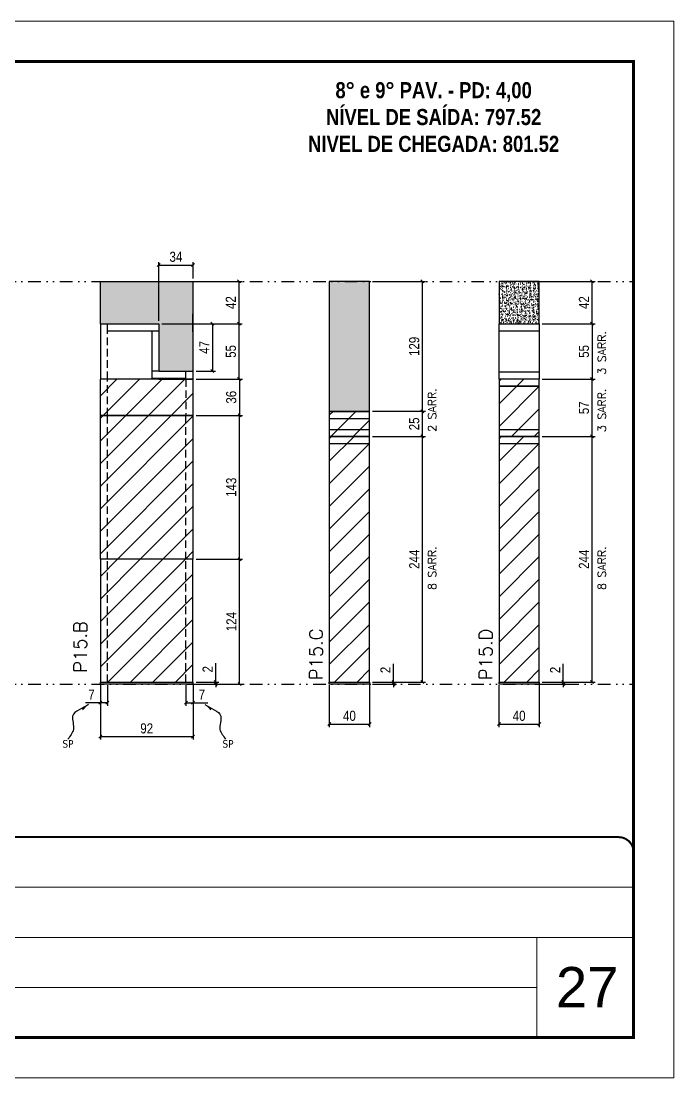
# Model space of a CAD drawing. Extents: x 28748 to 35002, y 14885 to 43501.
# Drawn here: x 32768 to 33417, y 35559 to 36609 of the extents above; entities that cross this region are included whole.
import ezdxf

# ---------------------------------------------------------------- set-up
doc = ezdxf.new("R2010")
doc.units = 0
for name, pattern in [('CONTINUO', [0]), ('DASHED', [0.75, 0.5, -0.25]), ('DIVIDE2', [0.625, 0.25, -0.125, 0, -0.125, 0, -0.125]), ('HIDDEN', [0.375, 0.25, -0.125])]:
    doc.linetypes.add(name, pattern=pattern)
for name, color, linetype, lineweight in [('CARIMBO', 255, 'Continuous', 9), ('Folhas', 255, 'Continuous', 9), ('Hachura', 251, 'Continuous', 9), ('SARRAFO DE PRESSAO', 251, 'DASHED', 9), ('Texto Seção', 7, 'Continuous', 15)]:
    doc.layers.add(name, color=color, linetype=linetype, lineweight=lineweight)
for name, color, linetype in [('COTA', 241, 'Continuous'), ('NOMENCLATURA', 7, 'Continuous'), ('Nível', 160, 'Continuous'), ('Painéis', 200, 'Continuous'), ('SARR_2.2x7', 40, 'Continuous'), ('Sarrafo de Pressão', 42, 'HIDDEN'), ('texto', 7, 'Continuous')]:
    doc.layers.add(name, color=color, linetype=linetype)
doc.styles.add('ARIAL', font='arial.ttf')
doc.styles.add('COTA TECNICA', font='techl___.ttf', dxfattribs={"height": 10})
doc.styles.add('COTA TECNICA-50', font='techl___.ttf', dxfattribs={"height": 10})
doc.styles.add('REGUA-120', font='ROMANS.shx', dxfattribs={"height": 15})
doc.styles.add('ROMANC', font='techb___.ttf', dxfattribs={"height": 2.5})
doc.styles.add('ROMANS', font='romans.shx')
doc.styles.get("Standard").update_dxf_attribs({"font": 'arial.ttf'})
doc.dimstyles.new('COTA PAINEL-50', dxfattribs={"dimtxt": 10, "dimasz": 3, "dimexe": 3, "dimexo": 3, "dimgap": 3, "dimtad": 1, "dimdec": 1, "dimzin": 12, "dimdsep": 46, "dimtxsty": 'COTA TECNICA-50', "dimblk1": 'OBLIQUE', "dimblk2": 'OBLIQUE', "dimsah": 1, "dimcen": 0.9, "dimclrd": 4, "dimclre": 4, "dimclrt": 240, "dimadec": 1, "dimazin": 3, "dimtfac": 1, "dimtdec": 1, "dimtmove": 0, "dimatfit": 3, "dimfxl": 1, "dimtolj": 1, "dimtzin": 12, "dimarcsym": 0})
doc.dimstyles.new('PAINEL', dxfattribs={"dimtxt": 10, "dimasz": 3, "dimexe": 3, "dimexo": 3, "dimgap": 3, "dimtad": 1, "dimdec": 1, "dimzin": 12, "dimdsep": 46, "dimtxsty": 'COTA TECNICA', "dimblk1": 'OBLIQUE', "dimblk2": 'OBLIQUE', "dimsah": 1, "dimcen": 0.9, "dimclrd": 4, "dimclre": 4, "dimclrt": 240, "dimadec": 1, "dimazin": 3, "dimtfac": 1, "dimtdec": 1, "dimtmove": 0, "dimatfit": 3, "dimfxl": 1, "dimtolj": 1, "dimtzin": 12, "dimarcsym": 0})
doc.dimstyles.get("Standard").update_dxf_attribs({"dimtxt": 0.18, "dimasz": 0.18, "dimexe": 0.18, "dimexo": 0.0625, "dimgap": 0.09, "dimtad": 0, "dimtih": 1, "dimtoh": 1, "dimdec": 4, "dimzin": 0, "dimdsep": 46, "dimtxsty": 'Standard', "dimcen": 0.09, "dimadec": 0, "dimazin": 0, "dimtfac": 1, "dimtdec": 4, "dimtofl": 0, "dimtmove": 0, "dimatfit": 3, "dimfxl": 1, "dimtolj": 1, "dimtzin": 0, "dimarcsym": 0})

# ---------------------------------------------------------------- blocks, each defined once
blk = doc.blocks.new('9999999999')
at = {"color": 30, "linetype": 'CONTINUO'}
for p, q in [((98564.6, 34379.6), (99584, 34379.6)), ((98564.6, 34329.8), (99488, 34329.8)), ((99584, 34329.8), (99488, 34329.8)), ((99488, 34329.8), (99488, 34230.2)), ((98564.6, 34280), (99488, 34280))]:
    blk.add_line(p, q, dxfattribs=at)
at = {"color": 30, "linetype": 'CONTINUO', "const_width": 2}
blk.add_lwpolyline([(99584, 34230.2), (99584, 34414.4, 0.414214), (99569, 34429.4), (98229, 34429.4, 0.414214), (98214, 34414.4), (98214, 34245.2, 0.414214), (98229, 34230.2), (99584, 34230.2)], format="xyb", dxfattribs=at)
at = {"layer": 'Folhas'}
blk.add_lwpolyline([(98139, 34190.2), (99624, 34190.2), (99624, 35240.2), (98139, 35240.2)], close=True, dxfattribs=at)
at = {"layer": 'Folhas', "color": 30, "const_width": 3}
blk.add_lwpolyline([(98214, 34230.2), (99584, 34230.2), (99584, 35200.2), (98214, 35200.2)], close=True, dxfattribs=at)
blk = doc.blocks.new('_Oblique')
at = {"color": 0, "linetype": 'ByBlock', "lineweight": -2}
blk.add_line((-0.5, -0.5), (0.5, 0.5), dxfattribs=at)
blk = doc.blocks.new('*D530')
at = {"layer": 'COTA', "color": 4, "lineweight": -2, "transparency": 16777216}
for p, q in [((33117.5, 36196.6), (33170, 36196.6)), ((33167, 35952.6), (33167, 36196.6)), ((33117.5, 35952.6), (33170, 35952.6))]:
    blk.add_line(p, q, dxfattribs=at)
at = {"layer": 'Defpoints', "color": 0, "transparency": 16777216}
for p in [(33114.5, 36196.6), (33167, 36196.6), (33114.5, 35952.6)]:
    blk.add_point(p, dxfattribs=at)
at = {"layer": 'COTA', "color": 4, "lineweight": -2, "transparency": 16777216, "xscale": 3, "yscale": 3, "zscale": 3}
for p, rotation in [((33167, 36196.6), 90), ((33167, 35952.6), 270)]:
    blk.add_blockref('_Oblique', p, dxfattribs=dict(at, rotation=rotation))
at = {"layer": 'COTA', "color": 240, "transparency": 16777216, "insert": (33158.9, 36074.6), "char_height": 10, "attachment_point": 5, "rotation": 90, "style": 'COTA TECNICA'}
blk.add_mtext('\\A1;244', dxfattribs=at)
blk = doc.blocks.new('*D531')
at = {"layer": 'COTA', "color": 4, "lineweight": -2, "transparency": 16777216}
for p, q in [((33117.5, 36350.6), (33170, 36350.6)), ((33167, 36221.6), (33167, 36350.6)), ((33117.5, 36221.6), (33170, 36221.6))]:
    blk.add_line(p, q, dxfattribs=at)
at = {"layer": 'Defpoints', "color": 0, "transparency": 16777216}
for p in [(33114.5, 36350.6), (33167, 36350.6), (33114.5, 36221.6)]:
    blk.add_point(p, dxfattribs=at)
at = {"layer": 'COTA', "color": 4, "lineweight": -2, "transparency": 16777216, "xscale": 3, "yscale": 3, "zscale": 3}
for p, rotation in [((33167, 36350.6), 90), ((33167, 36221.6), 270)]:
    blk.add_blockref('_Oblique', p, dxfattribs=dict(at, rotation=rotation))
at = {"layer": 'COTA', "color": 240, "transparency": 16777216, "insert": (33158.9, 36286.1), "char_height": 10, "attachment_point": 5, "rotation": 90, "style": 'COTA TECNICA'}
blk.add_mtext('\\A1;129', dxfattribs=at)
blk = doc.blocks.new('*D532')
at = {"layer": 'COTA', "color": 4, "lineweight": -2, "transparency": 16777216}
for p, q in [((33074.5, 35949.6), (33074.5, 35907.8)), ((33114.5, 35949.6), (33114.5, 35907.8)), ((33074.5, 35910.8), (33114.5, 35910.8))]:
    blk.add_line(p, q, dxfattribs=at)
at = {"layer": 'Defpoints', "color": 0, "transparency": 16777216}
for p in [(33074.5, 35952.6), (33114.5, 35952.6), (33114.5, 35910.8)]:
    blk.add_point(p, dxfattribs=at)
at = {"layer": 'COTA', "color": 4, "lineweight": -2, "transparency": 16777216, "xscale": 3, "yscale": 3, "zscale": 3, "rotation": 180}
blk.add_blockref('_Oblique', (33074.5, 35910.8), dxfattribs=at)
at = {"layer": 'COTA', "color": 4, "lineweight": -2, "transparency": 16777216, "xscale": 3, "yscale": 3, "zscale": 3}
blk.add_blockref('_Oblique', (33114.5, 35910.8), dxfattribs=at)
at = {"layer": 'COTA', "color": 240, "transparency": 16777216, "insert": (33094.5, 35919), "char_height": 10, "attachment_point": 5, "style": 'COTA TECNICA'}
blk.add_mtext('\\A1;40', dxfattribs=at)
blk = doc.blocks.new('*D1600')
at = {"layer": 'COTA', "color": 4, "linetype": 'ByBlock', "lineweight": -2, "transparency": 16777216}
for p, q in [((33117.5, 36221.6), (33170, 36221.6)), ((33167, 36196.6), (33167, 36221.6)), ((33117.5, 36196.6), (33170, 36196.6))]:
    blk.add_line(p, q, dxfattribs=at)
at = {"layer": 'Defpoints', "color": 0, "linetype": 'ByBlock', "transparency": 16777216}
for p in [(33114.5, 36221.6), (33167, 36221.6), (33114.5, 36196.6)]:
    blk.add_point(p, dxfattribs=at)
at = {"layer": 'COTA', "color": 4, "linetype": 'ByBlock', "lineweight": -2, "transparency": 16777216, "xscale": 3, "yscale": 3, "zscale": 3}
for p, rotation in [((33167, 36221.6), 90), ((33167, 36196.6), 270)]:
    blk.add_blockref('_Oblique', p, dxfattribs=dict(at, rotation=rotation))
at = {"layer": 'COTA', "color": 240, "linetype": 'ByBlock', "transparency": 16777216, "insert": (33158.9, 36209.1), "char_height": 10, "attachment_point": 5, "rotation": 90, "style": 'COTA TECNICA'}
blk.add_mtext('\\A1;25', dxfattribs=at)
blk = doc.blocks.new('*D533')
at = {"layer": 'COTA', "color": 4, "lineweight": -2, "transparency": 16777216}
for p, q in [((33138.3, 35952.6), (33138.3, 35970.7)), ((33117.5, 35952.6), (33141.3, 35952.6)), ((33138.3, 35950.6), (33138.3, 35952.6)), ((33117.5, 35950.6), (33141.3, 35950.6)), ((33138.3, 35950.6), (33138.3, 35947.6))]:
    blk.add_line(p, q, dxfattribs=at)
at = {"layer": 'Defpoints', "color": 0, "transparency": 16777216}
for p in [(33114.5, 35952.6), (33138.3, 35952.6), (33114.5, 35950.6)]:
    blk.add_point(p, dxfattribs=at)
at = {"layer": 'COTA', "color": 4, "lineweight": -2, "transparency": 16777216, "xscale": 3, "yscale": 3, "zscale": 3}
for p, rotation in [((33138.3, 35952.6), 270), ((33138.3, 35950.6), 90)]:
    blk.add_blockref('_Oblique', p, dxfattribs=dict(at, rotation=rotation))
at = {"layer": 'COTA', "color": 240, "transparency": 16777216, "insert": (33130.3, 35964.6), "char_height": 10, "attachment_point": 5, "rotation": 90, "style": 'COTA TECNICA-50'}
blk.add_mtext('\\A1;2', dxfattribs=at)
blk = doc.blocks.new('*D615')
at = {"layer": 'COTA', "color": 4, "lineweight": -2, "transparency": 16777216}
for p, q in [((32847.1, 35949.6), (32847.1, 35895.4)), ((32939.1, 35949.6), (32939.1, 35895.4)), ((32847.1, 35898.4), (32939.1, 35898.4))]:
    blk.add_line(p, q, dxfattribs=at)
at = {"layer": 'Defpoints', "color": 0, "transparency": 16777216}
for p in [(32847.1, 35952.6), (32939.1, 35952.6), (32939.1, 35898.4)]:
    blk.add_point(p, dxfattribs=at)
at = {"layer": 'COTA', "color": 4, "lineweight": -2, "transparency": 16777216, "xscale": 3, "yscale": 3, "zscale": 3, "rotation": 180}
blk.add_blockref('_Oblique', (32847.1, 35898.4), dxfattribs=at)
at = {"layer": 'COTA', "color": 4, "lineweight": -2, "transparency": 16777216, "xscale": 3, "yscale": 3, "zscale": 3}
blk.add_blockref('_Oblique', (32939.1, 35898.4), dxfattribs=at)
at = {"layer": 'COTA', "color": 240, "transparency": 16777216, "insert": (32893.1, 35906.5), "char_height": 10, "attachment_point": 5, "style": 'COTA TECNICA'}
blk.add_mtext('\\A1;92', dxfattribs=at)
blk = doc.blocks.new('*D616')
at = {"layer": 'COTA', "color": 4, "lineweight": -2, "transparency": 16777216}
for p, q in [((32942.1, 36074.6), (32988.3, 36074.6)), ((32985.3, 35950.6), (32985.3, 36074.6)), ((32942.1, 35950.6), (32988.3, 35950.6))]:
    blk.add_line(p, q, dxfattribs=at)
at = {"layer": 'Defpoints', "color": 0, "transparency": 16777216}
for p in [(32939.1, 36074.6), (32985.3, 36074.6), (32939.1, 35950.6)]:
    blk.add_point(p, dxfattribs=at)
at = {"layer": 'COTA', "color": 4, "lineweight": -2, "transparency": 16777216, "xscale": 3, "yscale": 3, "zscale": 3}
for p, rotation in [((32985.3, 36074.6), 90), ((32985.3, 35950.6), 270)]:
    blk.add_blockref('_Oblique', p, dxfattribs=dict(at, rotation=rotation))
at = {"layer": 'COTA', "color": 240, "transparency": 16777216, "insert": (32977.2, 36012.6), "char_height": 10, "attachment_point": 5, "rotation": 90, "style": 'COTA TECNICA-50'}
blk.add_mtext('\\A1;124', dxfattribs=at)
blk = doc.blocks.new('*D617')
at = {"layer": 'COTA', "color": 4, "lineweight": -2, "transparency": 16777216}
for p, q in [((32961.6, 35952.6), (32961.6, 35971.4)), ((32942.1, 35952.6), (32964.6, 35952.6)), ((32961.6, 35950.6), (32961.6, 35952.6)), ((32942.1, 35950.6), (32964.6, 35950.6)), ((32961.6, 35950.6), (32961.6, 35947.6))]:
    blk.add_line(p, q, dxfattribs=at)
at = {"layer": 'Defpoints', "color": 0, "transparency": 16777216}
for p in [(32939.1, 35952.6), (32939.1, 35950.6), (32961.6, 35950.6)]:
    blk.add_point(p, dxfattribs=at)
at = {"layer": 'COTA', "color": 4, "lineweight": -2, "transparency": 16777216, "xscale": 3, "yscale": 3, "zscale": 3}
for p, rotation in [((32961.6, 35952.6), 270), ((32961.6, 35950.6), 90)]:
    blk.add_blockref('_Oblique', p, dxfattribs=dict(at, rotation=rotation))
at = {"layer": 'COTA', "color": 240, "transparency": 16777216, "insert": (32953.6, 35965.3), "char_height": 10, "attachment_point": 5, "rotation": 90, "style": 'COTA TECNICA-50'}
blk.add_mtext('\\A1;2', dxfattribs=at)
blk = doc.blocks.new('*D618')
at = {"layer": 'COTA', "color": 4, "lineweight": -2, "transparency": 16777216}
for p, q in [((32847.1, 35947.6), (32847.1, 35929.1)), ((32854.1, 35949.6), (32854.1, 35929.1)), ((32847.1, 35932.1), (32832.3, 35932.1)), ((32854.1, 35932.1), (32847.1, 35932.1))]:
    blk.add_line(p, q, dxfattribs=at)
at = {"layer": 'Defpoints', "color": 0, "transparency": 16777216}
for p in [(32854.1, 35952.6), (32847.1, 35950.6), (32847.1, 35932.1)]:
    blk.add_point(p, dxfattribs=at)
at = {"layer": 'COTA', "color": 4, "lineweight": -2, "transparency": 16777216, "xscale": 3, "yscale": 3, "zscale": 3, "rotation": 180}
blk.add_blockref('_Oblique', (32847.1, 35932.1), dxfattribs=at)
at = {"layer": 'COTA', "color": 4, "lineweight": -2, "transparency": 16777216, "xscale": 3, "yscale": 3, "zscale": 3}
blk.add_blockref('_Oblique', (32854.1, 35932.1), dxfattribs=at)
at = {"layer": 'COTA', "color": 240, "transparency": 16777216, "insert": (32838.2, 35940.1), "char_height": 10, "attachment_point": 5, "style": 'COTA TECNICA-50'}
blk.add_mtext('\\A1;7', dxfattribs=at)
blk = doc.blocks.new('*D619')
at = {"layer": 'COTA', "color": 4, "lineweight": -2, "transparency": 16777216}
for p, q in [((32932.1, 35949.6), (32932.1, 35929.1)), ((32939.1, 35947.6), (32939.1, 35929.1)), ((32932.1, 35932.1), (32939.1, 35932.1)), ((32939.1, 35932.1), (32953.8, 35932.1))]:
    blk.add_line(p, q, dxfattribs=at)
at = {"layer": 'Defpoints', "color": 0, "transparency": 16777216}
for p in [(32932.1, 35952.6), (32939.1, 35950.6), (32939.1, 35932.1)]:
    blk.add_point(p, dxfattribs=at)
at = {"layer": 'COTA', "color": 4, "lineweight": -2, "transparency": 16777216, "xscale": 3, "yscale": 3, "zscale": 3, "rotation": 180}
blk.add_blockref('_Oblique', (32932.1, 35932.1), dxfattribs=at)
at = {"layer": 'COTA', "color": 4, "lineweight": -2, "transparency": 16777216, "xscale": 3, "yscale": 3, "zscale": 3}
blk.add_blockref('_Oblique', (32939.1, 35932.1), dxfattribs=at)
at = {"layer": 'COTA', "color": 240, "transparency": 16777216, "insert": (32947.9, 35940.1), "char_height": 10, "attachment_point": 5, "style": 'COTA TECNICA-50'}
blk.add_mtext('\\A1;7', dxfattribs=at)
blk = doc.blocks.new('*D566')
at = {"layer": 'COTA', "color": 4, "linetype": 'ByBlock', "lineweight": -2, "transparency": 16777216}
for p, q in [((32942.1, 36217.6), (32988.3, 36217.6)), ((32985.3, 36074.6), (32985.3, 36217.6)), ((32942.1, 36074.6), (32988.3, 36074.6))]:
    blk.add_line(p, q, dxfattribs=at)
at = {"layer": 'Defpoints', "color": 0, "linetype": 'ByBlock', "transparency": 16777216}
for p in [(32939.1, 36217.6), (32985.3, 36217.6), (32939.1, 36074.6)]:
    blk.add_point(p, dxfattribs=at)
at = {"layer": 'COTA', "color": 4, "linetype": 'ByBlock', "lineweight": -2, "transparency": 16777216, "xscale": 3, "yscale": 3, "zscale": 3}
for p, rotation in [((32985.3, 36217.6), 90), ((32985.3, 36074.6), 270)]:
    blk.add_blockref('_Oblique', p, dxfattribs=dict(at, rotation=rotation))
at = {"layer": 'COTA', "color": 240, "linetype": 'ByBlock', "transparency": 16777216, "insert": (32977.1, 36146.1), "char_height": 10, "attachment_point": 5, "rotation": 90, "style": 'COTA TECNICA'}
blk.add_mtext('\\A1;143', dxfattribs=at)
blk = doc.blocks.new('*D1380')
at = {"layer": 'COTA', "color": 4, "lineweight": -2, "transparency": 16777216}
for p, q in [((33286.1, 36196.6), (33338.6, 36196.6)), ((33335.6, 35952.6), (33335.6, 36196.6)), ((33286.1, 35952.6), (33338.6, 35952.6))]:
    blk.add_line(p, q, dxfattribs=at)
at = {"layer": 'Defpoints', "color": 0, "transparency": 16777216}
for p in [(33283.1, 36196.6), (33335.6, 36196.6), (33283.1, 35952.6)]:
    blk.add_point(p, dxfattribs=at)
at = {"layer": 'COTA', "color": 4, "lineweight": -2, "transparency": 16777216, "xscale": 3, "yscale": 3, "zscale": 3}
for p, rotation in [((33335.6, 36196.6), 90), ((33335.6, 35952.6), 270)]:
    blk.add_blockref('_Oblique', p, dxfattribs=dict(at, rotation=rotation))
at = {"layer": 'COTA', "color": 240, "transparency": 16777216, "insert": (33327.5, 36074.6), "char_height": 10, "attachment_point": 5, "rotation": 90, "style": 'COTA TECNICA'}
blk.add_mtext('\\A1;244', dxfattribs=at)
blk = doc.blocks.new('*D1381')
at = {"layer": 'COTA', "color": 4, "lineweight": -2, "transparency": 16777216}
for p, q in [((33286.1, 36350.6), (33338.6, 36350.6)), ((33335.6, 36308.6), (33335.6, 36350.6)), ((33286.1, 36308.6), (33338.6, 36308.6))]:
    blk.add_line(p, q, dxfattribs=at)
at = {"layer": 'Defpoints', "color": 0, "transparency": 16777216}
for p in [(33283.1, 36350.6), (33335.6, 36350.6), (33283.1, 36308.6)]:
    blk.add_point(p, dxfattribs=at)
at = {"layer": 'COTA', "color": 4, "lineweight": -2, "transparency": 16777216, "xscale": 3, "yscale": 3, "zscale": 3}
for p, rotation in [((33335.6, 36350.6), 90), ((33335.6, 36308.6), 270)]:
    blk.add_blockref('_Oblique', p, dxfattribs=dict(at, rotation=rotation))
at = {"layer": 'COTA', "color": 240, "transparency": 16777216, "insert": (33327.5, 36329.6), "char_height": 10, "attachment_point": 5, "rotation": 90, "style": 'COTA TECNICA'}
blk.add_mtext('\\A1;42', dxfattribs=at)
blk = doc.blocks.new('*D1382')
at = {"layer": 'COTA', "color": 4, "lineweight": -2, "transparency": 16777216}
for p, q in [((33243.1, 35949.6), (33243.1, 35907.8)), ((33283.1, 35949.6), (33283.1, 35907.8)), ((33243.1, 35910.8), (33283.1, 35910.8))]:
    blk.add_line(p, q, dxfattribs=at)
at = {"layer": 'Defpoints', "color": 0, "transparency": 16777216}
for p in [(33243.1, 35952.6), (33283.1, 35952.6), (33283.1, 35910.8)]:
    blk.add_point(p, dxfattribs=at)
at = {"layer": 'COTA', "color": 4, "lineweight": -2, "transparency": 16777216, "xscale": 3, "yscale": 3, "zscale": 3, "rotation": 180}
blk.add_blockref('_Oblique', (33243.1, 35910.8), dxfattribs=at)
at = {"layer": 'COTA', "color": 4, "lineweight": -2, "transparency": 16777216, "xscale": 3, "yscale": 3, "zscale": 3}
blk.add_blockref('_Oblique', (33283.1, 35910.8), dxfattribs=at)
at = {"layer": 'COTA', "color": 240, "transparency": 16777216, "insert": (33263.1, 35919), "char_height": 10, "attachment_point": 5, "style": 'COTA TECNICA'}
blk.add_mtext('\\A1;40', dxfattribs=at)
blk = doc.blocks.new('*D2051')
at = {"layer": 'COTA', "color": 4, "linetype": 'ByBlock', "lineweight": -2, "transparency": 16777216}
for p, q in [((33286.1, 36253.6), (33338.6, 36253.6)), ((33335.6, 36196.6), (33335.6, 36253.6)), ((33286.1, 36196.6), (33338.6, 36196.6))]:
    blk.add_line(p, q, dxfattribs=at)
at = {"layer": 'Defpoints', "color": 0, "linetype": 'ByBlock', "transparency": 16777216}
for p in [(33283.1, 36253.6), (33335.6, 36253.6), (33283.1, 36196.6)]:
    blk.add_point(p, dxfattribs=at)
at = {"layer": 'COTA', "color": 4, "linetype": 'ByBlock', "lineweight": -2, "transparency": 16777216, "xscale": 3, "yscale": 3, "zscale": 3}
for p, rotation in [((33335.6, 36253.6), 90), ((33335.6, 36196.6), 270)]:
    blk.add_blockref('_Oblique', p, dxfattribs=dict(at, rotation=rotation))
at = {"layer": 'COTA', "color": 240, "linetype": 'ByBlock', "transparency": 16777216, "insert": (33327.5, 36225.1), "char_height": 10, "attachment_point": 5, "rotation": 90, "style": 'COTA TECNICA'}
blk.add_mtext('\\A1;57', dxfattribs=at)
blk = doc.blocks.new('*D1383')
at = {"layer": 'COTA', "color": 4, "lineweight": -2, "transparency": 16777216}
for p, q in [((33306.9, 35952.6), (33306.9, 35970.7)), ((33286.1, 35952.6), (33309.9, 35952.6)), ((33306.9, 35950.6), (33306.9, 35952.6)), ((33286.1, 35950.6), (33309.9, 35950.6)), ((33306.9, 35950.6), (33306.9, 35947.6))]:
    blk.add_line(p, q, dxfattribs=at)
at = {"layer": 'Defpoints', "color": 0, "transparency": 16777216}
for p in [(33283.1, 35952.6), (33306.9, 35952.6), (33283.1, 35950.6)]:
    blk.add_point(p, dxfattribs=at)
at = {"layer": 'COTA', "color": 4, "lineweight": -2, "transparency": 16777216, "xscale": 3, "yscale": 3, "zscale": 3}
for p, rotation in [((33306.9, 35952.6), 270), ((33306.9, 35950.6), 90)]:
    blk.add_blockref('_Oblique', p, dxfattribs=dict(at, rotation=rotation))
at = {"layer": 'COTA', "color": 240, "transparency": 16777216, "insert": (33298.9, 35964.6), "char_height": 10, "attachment_point": 5, "rotation": 90, "style": 'COTA TECNICA-50'}
blk.add_mtext('\\A1;2', dxfattribs=at)
blk = doc.blocks.new('*D2231')
at = {"layer": 'COTA', "color": 4, "lineweight": -2, "transparency": 16777216}
for p, q in [((32942.1, 36253.6), (32988.3, 36253.6)), ((32985.3, 36253.6), (32985.3, 36217.6)), ((32942.1, 36217.6), (32988.3, 36217.6))]:
    blk.add_line(p, q, dxfattribs=at)
at = {"layer": 'Defpoints', "color": 0, "transparency": 16777216}
for p in [(32939.1, 36253.6), (32939.1, 36217.6), (32985.3, 36217.6)]:
    blk.add_point(p, dxfattribs=at)
at = {"layer": 'COTA', "color": 4, "lineweight": -2, "transparency": 16777216, "xscale": 3, "yscale": 3, "zscale": 3}
for p, rotation in [((32985.3, 36253.6), 90), ((32985.3, 36217.6), 270)]:
    blk.add_blockref('_Oblique', p, dxfattribs=dict(at, rotation=rotation))
at = {"layer": 'COTA', "color": 240, "transparency": 16777216, "insert": (32977.1, 36235.6), "char_height": 10, "attachment_point": 5, "rotation": 90, "style": 'COTA TECNICA'}
blk.add_mtext('\\A1;36', dxfattribs=at)
blk = doc.blocks.new('*D2560')
at = {"layer": 'COTA', "color": 4, "lineweight": -2, "transparency": 16777216}
for p, q in [((33286.1, 36308.6), (33338.6, 36308.6)), ((33335.6, 36308.6), (33335.6, 36253.6)), ((33286.1, 36253.6), (33338.6, 36253.6))]:
    blk.add_line(p, q, dxfattribs=at)
at = {"layer": 'Defpoints', "color": 0, "transparency": 16777216}
for p in [(33283.1, 36308.6), (33283.1, 36253.6), (33335.6, 36253.6)]:
    blk.add_point(p, dxfattribs=at)
at = {"layer": 'COTA', "color": 4, "lineweight": -2, "transparency": 16777216, "xscale": 3, "yscale": 3, "zscale": 3}
for p, rotation in [((33335.6, 36308.6), 90), ((33335.6, 36253.6), 270)]:
    blk.add_blockref('_Oblique', p, dxfattribs=dict(at, rotation=rotation))
at = {"layer": 'COTA', "color": 240, "transparency": 16777216, "insert": (33327.5, 36281.1), "char_height": 10, "attachment_point": 5, "rotation": 90, "style": 'COTA TECNICA'}
blk.add_mtext('\\A1;55', dxfattribs=at)
blk = doc.blocks.new('*D2566')
at = {"layer": 'COTA', "color": 4, "lineweight": -2, "transparency": 16777216}
for p, q in [((32942.1, 36308.6), (32987.8, 36308.6)), ((32984.8, 36253.6), (32984.8, 36308.6)), ((32942.1, 36253.6), (32987.8, 36253.6))]:
    blk.add_line(p, q, dxfattribs=at)
at = {"layer": 'Defpoints', "color": 0, "transparency": 16777216}
for p in [(32939.1, 36308.6), (32984.8, 36308.6), (32939.1, 36253.6)]:
    blk.add_point(p, dxfattribs=at)
at = {"layer": 'COTA', "color": 4, "lineweight": -2, "transparency": 16777216, "xscale": 3, "yscale": 3, "zscale": 3}
for p, rotation in [((32984.8, 36308.6), 90), ((32984.8, 36253.6), 270)]:
    blk.add_blockref('_Oblique', p, dxfattribs=dict(at, rotation=rotation))
at = {"layer": 'COTA', "color": 240, "transparency": 16777216, "insert": (32976.7, 36281.1), "char_height": 10, "attachment_point": 5, "rotation": 90, "style": 'COTA TECNICA'}
blk.add_mtext('\\A1;55', dxfattribs=at)
blk = doc.blocks.new('*D2567')
at = {"layer": 'COTA', "color": 4, "lineweight": -2, "transparency": 16777216}
for p, q in [((32908.1, 36308.6), (32961.4, 36308.6)), ((32958.4, 36308.6), (32958.4, 36261.6)), ((32942.1, 36261.6), (32961.4, 36261.6))]:
    blk.add_line(p, q, dxfattribs=at)
at = {"layer": 'Defpoints', "color": 0, "transparency": 16777216}
for p in [(32905.1, 36308.6), (32939.1, 36261.6), (32958.4, 36261.6)]:
    blk.add_point(p, dxfattribs=at)
at = {"layer": 'COTA', "color": 4, "lineweight": -2, "transparency": 16777216, "xscale": 3, "yscale": 3, "zscale": 3}
for p, rotation in [((32958.4, 36308.6), 90), ((32958.4, 36261.6), 270)]:
    blk.add_blockref('_Oblique', p, dxfattribs=dict(at, rotation=rotation))
at = {"layer": 'COTA', "color": 240, "transparency": 16777216, "insert": (32950.3, 36285.1), "char_height": 10, "attachment_point": 5, "rotation": 90, "style": 'COTA TECNICA'}
blk.add_mtext('\\A1;47', dxfattribs=at)
blk = doc.blocks.new('*D2570')
at = {"layer": 'COTA', "color": 4, "lineweight": -2, "transparency": 16777216}
for p, q in [((32905.1, 36311.6), (32905.1, 36369.9)), ((32905.1, 36366.9), (32939.1, 36366.9)), ((32939.1, 36353.6), (32939.1, 36369.9))]:
    blk.add_line(p, q, dxfattribs=at)
at = {"layer": 'Defpoints', "color": 0, "transparency": 16777216}
for p in [(32939.1, 36366.9), (32939.1, 36350.6), (32905.1, 36308.6)]:
    blk.add_point(p, dxfattribs=at)
at = {"layer": 'COTA', "color": 4, "lineweight": -2, "transparency": 16777216, "xscale": 3, "yscale": 3, "zscale": 3, "rotation": 180}
blk.add_blockref('_Oblique', (32905.1, 36366.9), dxfattribs=at)
at = {"layer": 'COTA', "color": 4, "lineweight": -2, "transparency": 16777216, "xscale": 3, "yscale": 3, "zscale": 3}
blk.add_blockref('_Oblique', (32939.1, 36366.9), dxfattribs=at)
at = {"layer": 'COTA', "color": 240, "transparency": 16777216, "insert": (32922.1, 36375.1), "char_height": 10, "attachment_point": 5, "style": 'COTA TECNICA'}
blk.add_mtext('\\A1;34', dxfattribs=at)
blk = doc.blocks.new('*D2568')
at = {"layer": 'COTA', "color": 4, "lineweight": -2, "transparency": 16777216}
for p, q in [((32942.1, 36350.6), (32987.8, 36350.6)), ((32984.8, 36308.6), (32984.8, 36350.6)), ((32942.1, 36308.6), (32987.8, 36308.6))]:
    blk.add_line(p, q, dxfattribs=at)
at = {"layer": 'Defpoints', "color": 0, "transparency": 16777216}
for p in [(32939.1, 36350.6), (32984.8, 36350.6), (32939.1, 36308.6)]:
    blk.add_point(p, dxfattribs=at)
at = {"layer": 'COTA', "color": 4, "lineweight": -2, "transparency": 16777216, "xscale": 3, "yscale": 3, "zscale": 3}
for p, rotation in [((32984.8, 36350.6), 90), ((32984.8, 36308.6), 270)]:
    blk.add_blockref('_Oblique', p, dxfattribs=dict(at, rotation=rotation))
at = {"layer": 'COTA', "color": 240, "transparency": 16777216, "insert": (32976.7, 36329.6), "char_height": 10, "attachment_point": 5, "rotation": 90, "style": 'COTA TECNICA'}
blk.add_mtext('\\A1;42', dxfattribs=at)

msp = doc.modelspace()

# ---------------------------------------------------------------- hatches: boundary and pattern name
at = {"layer": 'COTA', "linetype": 'ByBlock'}
h = msp.add_hatch(dxfattribs=at)
h.set_pattern_fill('AR-CONC', color=256, scale=0.03)
h.set_pattern_definition([(50, (-1571.5, 82), (5.46554007, -0.47817257), [0.5715, -6.2865]), (355, (-1571.5, 82), (-1.05730264, 5.73170536), [0.4572, -5.0292175]), (100.451445, (-1571.0445, 81.96), (4.4082374, 5.25353256), [0.48570026, -5.34270734]), (46.1842, (-1571.5, 83.524), (8.1323712, -1.2612698), [0.85725, -9.42975]), (96.635558, (-1570.822, 83.419), (7.122124, 7.4227837), [0.7285507, -8.0140682]), (351.184151, (-1571.5, 83.524), (7.122124, 7.4227837), [0.685799, -7.543792]), (21, (-1570.738, 83.143), (4.54843174, -3.06795595), [0.5715, -6.2865]), (326, (-1570.738, 83.143), (1.85406085, 5.525639), [0.4572, -5.0292]), (71.451445, (-1570.359, 82.8873), (6.4024926, 2.45768307), [0.48570026, -5.3426981]), (37.5, (-1571.5, 82), (0.0926581, 2.53665117), [0, -4.96824, 0, -5.1054, 0, -5.04825]), (7.5, (-1571.5, 82), (2.00458988, 3.00541724), [0, -2.91084, 0, -4.85394, 0, -1.92405]), (327.5, (-1573.1993, 82), (4.067717855, -0.17186232), [0, -1.905, 0, -5.9436, 0, -7.8867]), (317.5, (-1573.9613, 82), (4.44387544, 0.76279473), [0, -2.4765, 0, -3.94716, 0, -5.6007])])
h.paths.add_polyline_path([(32905.07, 36308.58), (32905.07, 36261.58), (32939.07, 36261.58), (32939.07, 36350.58), (32847.07, 36350.58), (32847.07, 36308.58)])
h = msp.add_hatch(dxfattribs=at)
h.set_pattern_fill('AR-CONC', color=256, scale=0.03)
h.set_pattern_definition([(50, (-98539.497, 9462.3143), (5.46554007, -0.47817257), [0.5715, -6.2865]), (355, (-98539.497, 9462.3143), (-1.05730264, 5.73170536), [0.4572, -5.02921753]), (100.4514447, (-98539.0416, 9462.2745), (4.40823741, 5.25353256), [0.48570026, -5.34270734]), (46.1842, (-98539.497, 9463.838), (8.13237123, -1.26126984), [0.85725, -9.42975]), (96.6355576, (-98538.819, 9463.733), (7.122124, 7.42278374), [0.7285507, -8.01406824]), (351.184151, (-98539.497, 9463.838), (7.122124, 7.42278374), [0.685799, -7.54379196]), (21, (-98538.735, 9463.4573), (4.54843174, -3.06795595), [0.5715, -6.2865]), (326, (-98538.735, 9463.4573), (1.85406085, 5.52563898), [0.4572, -5.0292]), (71.451445, (-98538.356, 9463.2016), (6.40249258, 2.45768307), [0.48570026, -5.34269813]), (37.5, (-98539.497, 9462.3143), (0.092658098, 2.536651166), [0, -4.96824, 0, -5.1054, 0, -5.04825]), (7.5, (-98539.497, 9462.3143), (2.004589875, 3.005417245), [0, -2.91084, 0, -4.85394, 0, -1.92405]), (327.5, (-98541.1963, 9462.3143), (4.067717855, -0.17186232), [0, -1.905, 0, -5.9436, 0, -7.8867]), (317.5, (-98541.9583, 9462.3143), (4.44387544, 0.76279473), [0, -2.4765, 0, -3.94716, 0, -5.6007])])
h.paths.add_polyline_path([(33074.53, 36221.58), (33114.53, 36221.58), (33114.53, 36350.58), (33074.53, 36350.58)])
h = msp.add_hatch(dxfattribs=at)
h.set_pattern_fill('AR-CONC', color=256, scale=0.03)
h.set_pattern_definition([(50, (-98370.916, 9447.1143), (5.46554007, -0.47817257), [0.5715, -6.2865]), (355, (-98370.916, 9447.1143), (-1.05730264, 5.73170536), [0.4572, -5.02921753]), (100.4514447, (-98370.4607, 9447.0745), (4.40823741, 5.25353256), [0.48570026, -5.34270734]), (46.1842, (-98370.916, 9448.638), (8.13237123, -1.26126984), [0.85725, -9.42975]), (96.6355576, (-98370.2384, 9448.533), (7.122124, 7.42278374), [0.7285507, -8.01406824]), (351.184151, (-98370.916, 9448.638), (7.122124, 7.42278374), [0.685799, -7.54379196]), (21, (-98370.154, 9448.2573), (4.54843174, -3.06795595), [0.5715, -6.2865]), (326, (-98370.154, 9448.2573), (1.85406085, 5.52563898), [0.4572, -5.0292]), (71.451445, (-98369.775, 9448.0016), (6.40249258, 2.45768307), [0.48570026, -5.34269813]), (37.5, (-98370.9161, 9447.1143), (0.092658098, 2.536651166), [0, -4.96824, 0, -5.1054, 0, -5.04825]), (7.5, (-98370.916, 9447.1143), (2.004589875, 3.005417245), [0, -2.91084, 0, -4.85394, 0, -1.92405]), (327.5, (-98372.6154, 9447.1143), (4.067717855, -0.17186232), [0, -1.905, 0, -5.9436, 0, -7.8867]), (317.5, (-98373.3774, 9447.1143), (4.44387544, 0.76279473), [0, -2.4765, 0, -3.94716, 0, -5.6007])])
h.paths.add_polyline_path([(33243.11, 36308.56), (33283.11, 36308.56), (33283.11, 36350.58), (33243.11, 36350.58)])
at = {"layer": 'Hachura'}
h = msp.add_hatch(dxfattribs=at)
h.set_pattern_fill('ANSI31', color=256, scale=5)
h.paths.add_polyline_path([(32847.07, 36253.58), (32847.07, 36217.58), (32939.07, 36217.58), (32939.07, 36253.58)])
h = msp.add_hatch(dxfattribs=at)
h.set_pattern_fill('ANSI31', color=256, scale=5)
h.paths.add_polyline_path([(33243.11, 36196.56), (33283.11, 36196.56), (33283.11, 36253.56), (33243.11, 36253.56)])
h = msp.add_hatch(dxfattribs=at)
h.set_pattern_fill('ANSI31', color=256, scale=5)
h.paths.add_polyline_path([(32939.07, 36217.58), (32847.07, 36217.58), (32847.07, 36074.58), (32939.07, 36074.58)])
h = msp.add_hatch(dxfattribs=at)
h.set_pattern_fill('ANSI31', color=256, scale=5)
h.paths.add_polyline_path([(33114.53, 36221.58), (33074.53, 36221.58), (33074.53, 36196.56), (33114.53, 36196.56)])
h = msp.add_hatch(dxfattribs=at)
h.set_pattern_fill('ANSI31', color=256, scale=5)
h.set_pattern_definition([(45, (28923.718, 35568.31), (-11.22532, 11.22532), [])])
h.paths.add_polyline_path([(33114.53, 36196.56), (33074.53, 36196.56), (33074.53, 35952.58), (33114.53, 35952.58)])
h = msp.add_hatch(dxfattribs=at)
h.set_pattern_fill('ANSI31', color=256, scale=5)
h.set_pattern_definition([(45, (29092.3, 35568.31), (-11.22532, 11.22532), [])])
h.paths.add_polyline_path([(33283.11, 36196.56), (33243.11, 36196.56), (33243.11, 35952.58), (33283.11, 35952.58)])
h = msp.add_hatch(dxfattribs=at)
h.set_pattern_fill('ANSI31', color=256, scale=5)
h.paths.add_polyline_path([(32939.07, 36074.58), (32847.07, 36074.58), (32847.07, 35952.58), (32939.07, 35952.58)])

# ---------------------------------------------------------------- linework, layer by layer
at = {"layer": 'COTA', "linetype": 'ByBlock'}
for p, q in [((32847.07, 36308.58), (32847.07, 36350.58)), ((32847.07, 36350.58), (32939.07, 36350.58)), ((32939.07, 36350.58), (32939.07, 36261.58))]:
    msp.add_line(p, q, dxfattribs=at)
for points in [[(33074.53, 36221.58), (33114.53, 36221.58), (33114.53, 36350.58), (33074.53, 36350.58)], [(33243.11, 36308.56), (33283.11, 36308.56), (33283.11, 36350.58), (33243.11, 36350.58)]]:
    msp.add_lwpolyline(points, close=True, dxfattribs=at)
at = {"layer": 'Nível', "color": 4, "linetype": 'DIVIDE2', "ltscale": 50}
for p, q in [((32366.5, 36350.58), (33376.84, 36350.58)), ((32366.5, 35950.58), (33376.84, 35950.58))]:
    msp.add_line(p, q, dxfattribs=at)
at = {"layer": 'Painéis'}
for p, q in [((32939.07, 36300.58), (32939.07, 36318.58)), ((32847.07, 36308.58), (32905.07, 36308.58)), ((32847.07, 36308.58), (32847.07, 36253.58)), ((32905.07, 36308.58), (32905.07, 36261.58)), ((33243.11, 36308.56), (33283.11, 36308.56)), ((33243.11, 36253.56), (33243.11, 36308.56)), ((33283.11, 36308.56), (33283.11, 36253.56)), ((32905.07, 36261.58), (32939.07, 36261.58)), ((32939.07, 36261.58), (32939.07, 36253.58)), ((32939.07, 36253.58), (32847.07, 36253.58)), ((32847.07, 36217.58), (32847.07, 36253.58)), ((32939.07, 36253.58), (32847.07, 36253.58)), ((32905.07, 36253.58), (32939.07, 36253.58)), ((32905.07, 36253.58), (32905.07, 36253.58)), ((32939.07, 36253.58), (32939.07, 36217.58)), ((33283.11, 36253.56), (33243.11, 36253.56)), ((32847.07, 36074.58), (32847.07, 36217.58)), ((32847.07, 36217.58), (32939.07, 36217.58)), ((32939.07, 36217.58), (32847.07, 36217.58)), ((32939.07, 36217.58), (32939.07, 36074.58)), ((33114.53, 36221.58), (33074.53, 36221.58)), ((33074.53, 36221.58), (33074.53, 36196.56)), ((33114.53, 36196.56), (33114.53, 36221.58)), ((33074.53, 36196.56), (33114.53, 36196.56)), ((32939.07, 36074.58), (32847.07, 36074.58)), ((33074.53, 35952.58), (33114.53, 35952.58)), ((33074.53, 35950.58), (33074.53, 35952.58)), ((33114.53, 35952.58), (33114.53, 35950.58)), ((33243.11, 35952.58), (33283.11, 35952.58)), ((33243.11, 35950.58), (33243.11, 35952.58)), ((33283.11, 35952.58), (33283.11, 35950.58)), ((33114.53, 35950.58), (33074.53, 35950.58)), ((33283.11, 35950.58), (33243.11, 35950.58))]:
    msp.add_line(p, q, dxfattribs=at)
for points in [[(33243.11, 36196.56), (33283.11, 36196.56), (33283.11, 36253.56), (33243.11, 36253.56)], [(33074.53, 35952.58), (33114.53, 35952.58), (33114.53, 36196.56), (33074.53, 36196.56)], [(33243.11, 35952.58), (33283.11, 35952.58), (33283.11, 36196.56), (33243.11, 36196.56)], [(32847.07, 35952.58), (32939.07, 35952.58), (32939.07, 36074.58), (32847.07, 36074.58)], [(32847.07, 35952.58), (32939.07, 35952.58), (32939.07, 35950.58), (32847.07, 35950.58)]]:
    msp.add_lwpolyline(points, close=True, dxfattribs=at)
at = {"layer": 'SARR_2.2x7'}
for p, q in [((32854.07, 36301.58), (32905.07, 36301.58)), ((32898.07, 36301.58), (32898.07, 36261.58)), ((33243.11, 36301.56), (33283.11, 36301.56)), ((32898.07, 36261.58), (32898.07, 36254.58)), ((32905.07, 36261.58), (32898.07, 36261.58)), ((33283.11, 36260.56), (33243.11, 36260.56)), ((32898.07, 36254.58), (32932.07, 36254.58)), ((32898.07, 36253.58), (32898.07, 36253.58)), ((33243.11, 36246.56), (33283.11, 36246.56)), ((33283.11, 36246.56), (33243.11, 36246.56)), ((33074.53, 36214.58), (33114.53, 36214.58)), ((33074.53, 36214.56), (33114.53, 36214.56)), ((33074.53, 36203.56), (33114.53, 36203.56)), ((33243.11, 36203.56), (33283.11, 36203.56)), ((33074.53, 36189.56), (33114.53, 36189.56)), ((33243.11, 36189.56), (33283.11, 36189.56))]:
    msp.add_line(p, q, dxfattribs=at)
at = {"layer": 'Sarrafo de Pressão', "ltscale": 30}
for p, q in [((32854.07, 36300.58), (32854.07, 36308.58)), ((32854.07, 36253.58), (32854.07, 36300.58)), ((32932.07, 36253.58), (32932.07, 36261.58)), ((32854.07, 36217.58), (32854.07, 36253.58)), ((32932.07, 36253.58), (32932.07, 36217.58)), ((32854.07, 36074.58), (32854.07, 36217.58)), ((32932.07, 36074.58), (32932.07, 36217.58)), ((32854.07, 35952.58), (32854.07, 36074.58)), ((32932.07, 35952.58), (32932.07, 36074.58))]:
    msp.add_line(p, q, dxfattribs=at)

# ---------------------------------------------------------------- block references
at = {"layer": 'SARRAFO DE PRESSAO', "color": 6, "linetype": 'ByBlock'}
msp.add_blockref('9999999999', (-66207.14, 1369.09), dxfattribs=at)

# ---------------------------------------------------------------- texts
at = {"layer": 'CARIMBO', "style": 'ARIAL'}
msp.add_text('27', height=40, dxfattribs=at).set_placement((33299.7, 35629.44))
at = {"layer": 'NOMENCLATURA', "color": 2, "insert": (33178.17, 36575.35), "char_height": 16, "attachment_point": 2, "style": 'ROMANC'}
msp.add_mtext_dynamic_manual_height_columns('\\P8° e 9° PAV. - PD: 4,00\\PNÍVEL DE SAÍDA: 797.52\\PNIVEL DE CHEGADA: 801.52', width=300.2766, gutter_width=1, heights=[0], dxfattribs=at)
at = {"layer": 'texto', "color": 0, "char_height": 7.5, "attachment_point": 5}
for insert in [(32814.83, 35891.09), (32973.85, 35891.09)]:
    msp.add_mtext('{\\fTahoma|b0|i0|c0|p34;\\C4;SP}', dxfattribs=dict(at, insert=insert))
at = {"layer": 'Texto Seção', "linetype": 'Continuous', "style": 'ROMANS'}
for s, p in [('3 SARR.', (33349.28, 36258.05)), ('2 SARR.', (33180.7, 36201.22)), ('3 SARR.', (33349.28, 36200.96)), ('8 SARR.', (33180.7, 36044.09)), ('8 SARR.', (33349.28, 36044.09))]:
    msp.add_text(s, height=8, rotation=90, dxfattribs=at).set_placement(p)
at = {"layer": 'Texto Seção', "char_height": 13, "width": 285.3299, "attachment_point": 7, "rotation": 90, "style": 'REGUA-120'}
for s, insert in [('P15.B', (32833.6, 35961.83)), ('P15.C', (33067.88, 35954.5)), ('P15.D', (33236.46, 35954.5))]:
    msp.add_mtext(s, dxfattribs=dict(at, insert=insert))

# ---------------------------------------------------------------- dimensions: what is measured, and where the dimension line sits
at = {"layer": 'COTA'}
for base, p1, p2, angle, dimstyle, picture, middle in [((32939.07, 36366.85), (32905.07, 36308.58), (32939.07, 36350.58), 0, 'PAINEL', '*D2570', (32922.07, 36375.07)), ((32984.8, 36350.58), (32939.07, 36308.58), (32939.07, 36350.58), 90, 'PAINEL', '*D2568', (32976.73, 36329.58)), ((32958.42, 36261.58), (32905.07, 36308.58), (32939.07, 36261.58), 90, 'PAINEL', '*D2567', (32950.35, 36285.08)), ((32984.8, 36308.58), (32939.07, 36253.58), (32939.07, 36308.58), 90, 'PAINEL', '*D2566', (32976.69, 36281.08)), ((33335.6, 36253.56), (33283.11, 36308.56), (33283.11, 36253.56), 90, 'PAINEL', '*D2560', (33327.49, 36281.06)), ((32985.31, 36217.58), (32939.07, 36253.58), (32939.07, 36217.58), 90, 'PAINEL', '*D2231', (32977.09, 36235.58)), ((32985.31, 36074.58), (32939.07, 35950.58), (32939.07, 36074.58), 90, 'COTA PAINEL-50', '*D616', (32977.24, 36012.58)), ((32847.07, 35932.07), (32854.07, 35952.58), (32847.07, 35950.58), 180, 'COTA PAINEL-50', '*D618', (32838.21, 35940.14))]:
    dim = msp.add_linear_dim(base=base, p1=p1, p2=p2, angle=angle, dimstyle=dimstyle, dxfattribs=at)
    dim.commit()
    dim.dimension.update_dxf_attribs({"geometry": picture, "text_midpoint": middle})
for base, p1, p2, picture, middle in [((33167.02, 36350.58), (33114.53, 36221.58), (33114.53, 36350.58), '*D531', (33158.93, 36286.08)), ((33335.6, 36350.58), (33283.11, 36308.56), (33283.11, 36350.58), '*D1381', (33327.53, 36329.57)), ((33167.02, 36196.56), (33114.53, 35952.58), (33114.53, 36196.56), '*D530', (33158.95, 36074.57)), ((33335.6, 36196.56), (33283.11, 35952.58), (33283.11, 36196.56), '*D1380', (33327.53, 36074.57))]:
    dim = msp.add_linear_dim(base=base, p1=p1, p2=p2, angle=90, dimstyle='PAINEL', override={"dimarcsym": 2}, dxfattribs=at)
    dim.commit()
    dim.dimension.update_dxf_attribs({"geometry": picture, "text_midpoint": middle})
at = {"layer": 'COTA', "linetype": 'ByBlock'}
for base, p1, p2, picture, middle in [((33335.6, 36253.56), (33283.11, 36196.56), (33283.11, 36253.56), '*D2051', (33327.49, 36225.06)), ((32985.31, 36217.58), (32939.07, 36074.58), (32939.07, 36217.58), '*D566', (32977.09, 36146.08))]:
    dim = msp.add_linear_dim(base=base, p1=p1, p2=p2, angle=90, dimstyle='PAINEL', dxfattribs=at)
    dim.commit()
    dim.dimension.update_dxf_attribs({"geometry": picture, "text_midpoint": middle})
dim = msp.add_linear_dim(base=(33167.02, 36221.58), p1=(33114.53, 36196.56), p2=(33114.53, 36221.58), angle=90, dimstyle='PAINEL', dxfattribs=at)
dim.commit()
dim.dimension.update_dxf_attribs({"geometry": '*D1600', "text_midpoint": (33167.02, 36209.07), "dimtype": 160})
at = {"layer": 'COTA'}
for base, p1, p2, picture, middle in [((32961.6, 35950.58), (32939.07, 35952.58), (32939.07, 35950.58), '*D617', (32961.6, 35965.32)), ((33138.35, 35952.58), (33114.53, 35950.58), (33114.53, 35952.58), '*D533', (33138.35, 35964.63)), ((33306.93, 35952.58), (33283.11, 35950.58), (33283.11, 35952.58), '*D1383', (33306.93, 35964.63))]:
    dim = msp.add_linear_dim(base=base, p1=p1, p2=p2, angle=90, dimstyle='COTA PAINEL-50', dxfattribs=at)
    dim.commit()
    dim.dimension.update_dxf_attribs({"geometry": picture, "text_midpoint": middle, "dimtype": 160})
for base, p1, p2, picture, middle in [((32939.07, 35898.4), (32847.07, 35952.58), (32939.07, 35952.58), '*D615', (32893.07, 35906.49)), ((33114.53, 35910.85), (33074.53, 35952.58), (33114.53, 35952.58), '*D532', (33094.53, 35918.95)), ((33283.11, 35910.85), (33243.11, 35952.58), (33283.11, 35952.58), '*D1382', (33263.11, 35918.95))]:
    dim = msp.add_linear_dim(base=base, p1=p1, p2=p2, dimstyle='PAINEL', override={"dimarcsym": 2}, dxfattribs=at)
    dim.commit()
    dim.dimension.update_dxf_attribs({"geometry": picture, "text_midpoint": middle})
dim = msp.add_linear_dim(base=(32939.07, 35932.07), p1=(32932.07, 35952.58), p2=(32939.07, 35950.58), dimstyle='COTA PAINEL-50', dxfattribs=at)
dim.commit()
dim.dimension.update_dxf_attribs({"geometry": '*D619', "text_midpoint": (32947.94, 35940.14)})

# ---------------------------------------------------------------- leaders
at = {"layer": 'COTA', "path_type": 1}
for points in [[(32835.24, 35930.4), (32819.46, 35918.56), (32820.38, 35905.55), (32814.83, 35895.77)], [(32950.9, 35930.4), (32966.69, 35918.56), (32965.76, 35905.55), (32971.32, 35895.77)]]:
    msp.add_leader(points, dimstyle='Standard', override={"dimasz": 8}, dxfattribs=at)

doc.saveas('drawing.dxf')
